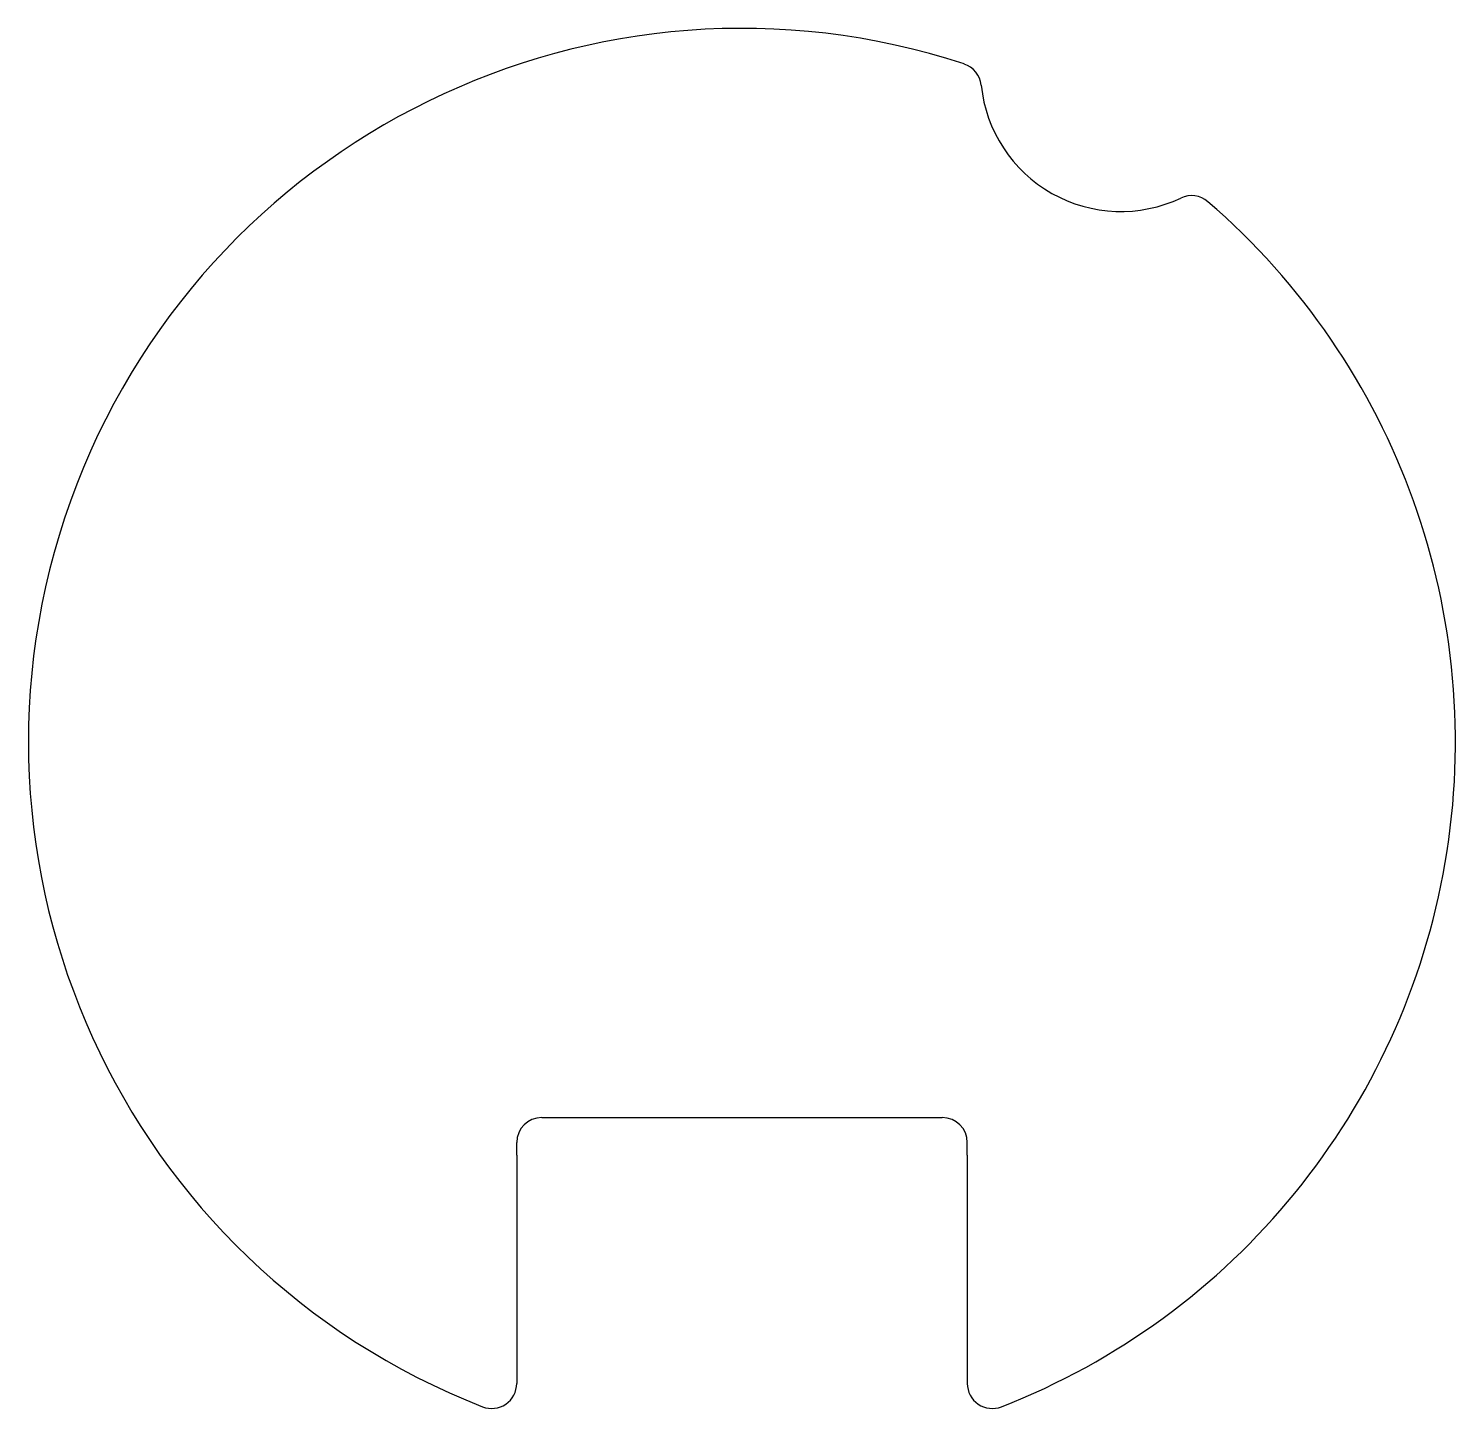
# Model space of a CAD drawing. Header units: millimetres. Extents: x 3151.7 to 3208.7, y 1208.7 to 1263.8.
import ezdxf

# ---------------------------------------------------------------- set-up
doc = ezdxf.new("R2010")
doc.units = ezdxf.units.MM

msp = doc.modelspace()

# ---------------------------------------------------------------- linework, layer by layer
for p, q in [((3172.189, 1220.277), (3188.189, 1220.277)), ((3171.189, 1218.777), (3171.189, 1219.277)), ((3189.189, 1218.777), (3189.189, 1219.277)), ((3171.189, 1218.777), (3171.189, 1209.659)), ((3189.189, 1218.777), (3189.189, 1209.659))]:
    msp.add_line(p, q)
for centre, radius, start, end in [((3180.189, 1235.277), 28.5, 71.8597, 248.6763), ((3188.751, 1261.41), 1, 5.7585, 71.8597), ((3195.321, 1262.073), 5.604, 185.7585, 295.3314), ((3180.189, 1235.277), 28.5, 291.3237, 49.2302), ((3198.147, 1256.104), 1, 49.2302, 115.3314), ((3172.189, 1219.277), 1, 90, 180), ((3188.189, 1219.277), 1, 0, 90), ((3170.189, 1209.659), 1, 248.6763, 0), ((3190.189, 1209.659), 1, 180, 291.3237)]:
    msp.add_arc(centre, radius, start, end)

doc.saveas('drawing.dxf')
